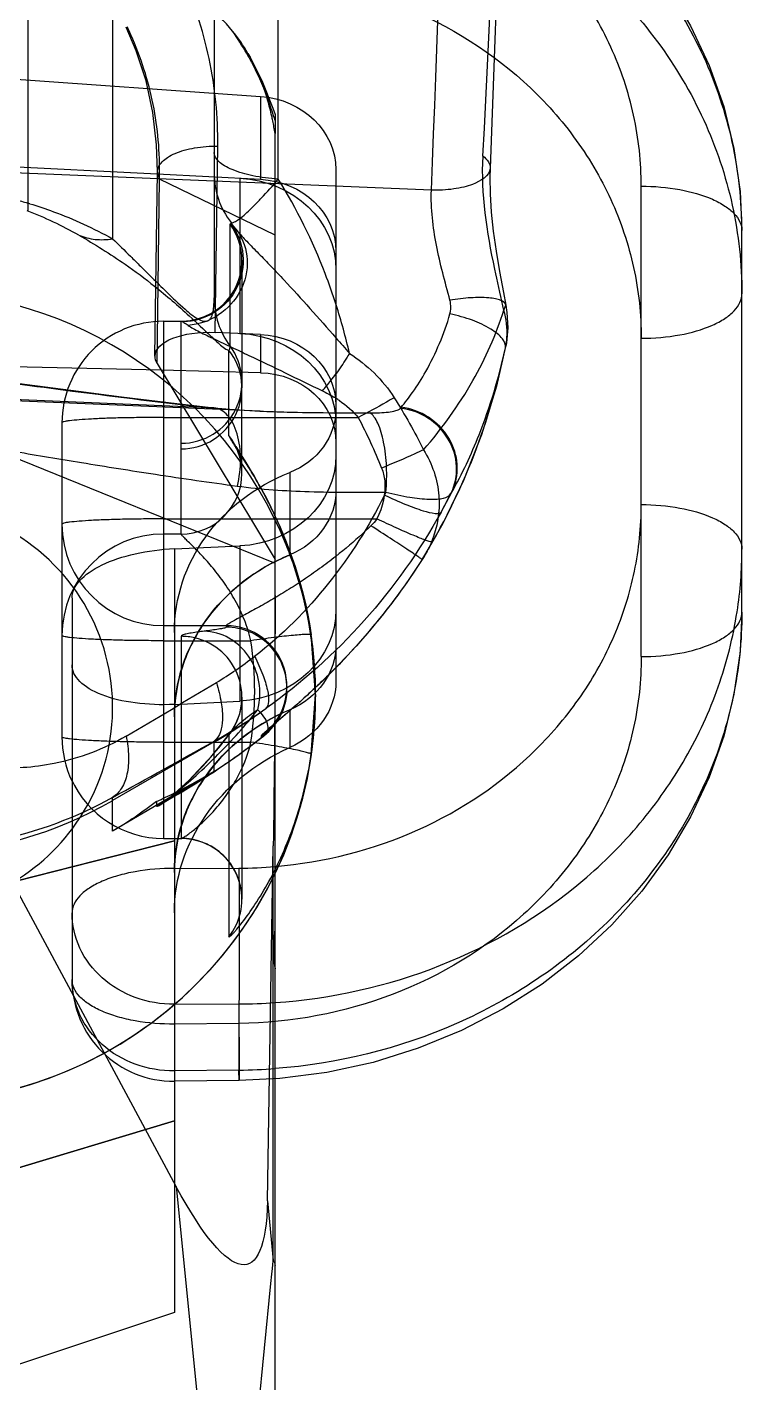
# Model space of a CAD drawing. Header units: millimetres. Extents: x 28656 to 29764, y -21384 to -20601.
# Drawn here: x 28902.19 to 28905.78, y -20907.38 to -20900.58 of the extents above; entities that cross this region are included whole.
import ezdxf

# ---------------------------------------------------------------- set-up
doc = ezdxf.new("R2010")
doc.units = ezdxf.units.MM
doc.header["$LTSCALE"] = 8
doc.layers.add('Cav-cor', color=30, linetype='Continuous')
doc.layers.add('dim', color=3, linetype='Continuous', lineweight=15)

# ---------------------------------------------------------------- blocks, each defined once
blk = doc.blocks.new('20160903.083130')
at = {"layer": 'Cav-cor', "color": 241}
for p, q in [((0.6381, 12.219), (0.6381, 8.9524)), ((0.7448, 10.151), (0.7448, 8.9166)), ((0.8723, 9.9171), (0.8723, 8.8424)), ((0.9529, 8.9914), (0.9529, 9.8835)), ((0.7745, 9.1526), (0.7619, 9.1822)), ((0.7655, 9.1777), (0.762, 9.1822)), ((0.3878, 9.1333), (0.9306, 9.0953)), ((0.9306, 9.0953), (0.9306, 8.9913)), ((0.9488, 9.0725), (0.9488, 9.0489)), ((0.9488, 8.0487), (0.9488, 9.0489)), ((0.8738, 8.7991), (0.8768, 9.0329)), ((1.1452, 8.9775), (0.3196, 9.0121)), ((0.5142, 9.0125), (0.8009, 8.9979)), ((1.0253, 9.0034), (1.0253, 8.3609)), ((0.798, 8.7693), (0.801, 9.0004)), ((0.8007, 8.7602), (0.8037, 8.9914)), ((0.8009, 8.9979), (0.9306, 8.9913)), ((0.8037, 8.9914), (0.801, 9.0004)), ((0.9488, 8.921), (0.8037, 8.9914)), ((0.9045, 8.9926), (0.9045, 8.7977)), ((1.4089, 8.3921), (1.4089, 8.9827)), ((0.8923, 8.7818), (0.8923, 8.9348)), ((0.8936, 8.9349), (0.8936, 8.9369)), ((1.5353, 8.448), (1.5353, 8.9268)), ((0.9073, 8.8897), (0.9073, 8.7363)), ((1.2363, 8.8271), (1.2351, 8.8324)), ((1.2363, 8.8271), (1.2387, 8.8334)), ((0.8086, 8.813), (0.8312, 8.8132)), ((0.8086, 8.8132), (0.8086, 8.1639)), ((0.8308, 8.813), (0.831, 8.8132)), ((0.8308, 8.66), (0.8308, 8.813)), ((0.831, 8.8132), (0.833, 8.8123)), ((0.9306, 8.7966), (0.8738, 8.7991)), ((0.9306, 8.7966), (0.9306, 8.7485)), ((1.2382, 8.7797), (1.2385, 8.7813)), ((1.2385, 8.7813), (1.2386, 8.7816)), ((0.8059, 8.7515), (-0.2563, 8.7771)), ((0.8909, 8.6696), (0.8909, 8.7766)), ((0.3229, 8.7631), (0.9488, 8.5096)), ((0.8007, 8.7602), (0.9488, 8.5142)), ((0.9306, 8.7485), (0.8059, 8.7515)), ((0.9073, 8.7363), (0.9073, 8.7295)), ((0.93, 8.7003), (0.3188, 8.7259)), ((0.8661, 8.7044), (0.3196, 8.7272)), ((0.9073, 8.6221), (0.9073, 8.7294)), ((0.8721, 8.7045), (0.8661, 8.7044)), ((0.8661, 8.7044), (0.9298, 8.7003)), ((0.8721, 8.7045), (0.892, 8.7026)), ((1.1063, 8.704), (1.1072, 8.7051)), ((0.6811, 8.6857), (0.6811, 8.2914)), ((0.8086, 8.6923), (1.0533, 8.6923)), ((0.8308, 8.653), (0.8308, 8.66)), ((0.8308, 8.5461), (0.8308, 8.653)), ((0.9002, 8.6545), (0.9028, 8.6504)), ((0.9674, 8.6231), (0.9674, 8.5198)), ((1.0881, 8.5985), (1.0863, 8.5949)), ((0.8086, 8.565), (1.0769, 8.565)), ((0.8086, 8.5461), (0.8308, 8.5461)), ((0.8224, 8.5276), (0.9045, 8.5312)), ((0.8224, 8.5276), (0.8224, 7.5688)), ((0.9045, 8.5312), (0.9045, 8.3363)), ((1.1361, 8.518), (1.1335, 8.5139)), ((1.1335, 8.5139), (1.1336, 8.5139)), ((1.1361, 8.5179), (1.1336, 8.5139)), ((1.1362, 8.5181), (1.1361, 8.518)), ((0.6938, 8.4657), (0.6938, 7.9867)), ((0.8086, 8.431), (0.8873, 8.431)), ((0.8873, 8.431), (0.8873, 8.4291)), ((0.8086, 8.4121), (0.9186, 8.4121)), ((0.8308, 8.4175), (0.8308, 8.1641)), ((0.9998, 8.3444), (0.9943, 8.4193)), ((0.8247, 7.7269), (0.468, 8.389)), ((0.9073, 8.3412), (0.9073, 8.0877)), ((0.9635, 8.3462), (0.9638, 8.3527)), ((0.9638, 8.3546), (0.9638, 8.3527)), ((0.9943, 8.2695), (0.9998, 8.3444)), ((0.9998, 8.3444), (0.9998, 8.3417)), ((0.8224, 8.3321), (0.9045, 8.3363)), ((0.9648, 8.3219), (0.9497, 8.3089)), ((0.9674, 8.3254), (0.9674, 8.278)), ((0.8921, 8.2957), (0.8909, 8.294)), ((0.8909, 8.294), (0.8909, 8.0405)), ((0.9314, 8.2903), (0.9344, 8.2923)), ((0.9314, 8.2922), (0.9314, 8.2903)), ((0.8723, 8.285), (0.7448, 8.2115)), ((0.8086, 8.2847), (0.9186, 8.2847)), ((0.8723, 8.248), (0.8723, 8.286)), ((0.8723, 8.248), (0.7448, 8.1729)), ((0.8182, 8.2162), (0.8223, 8.2197)), ((0.8321, 8.2222), (0.825, 8.2181)), ((0.7448, 8.1729), (0.7448, 8.2153)), ((0.8, 8.2104), (0.8, 8.2046)), ((0.825, 8.2181), (0.8094, 8.2091)), ((0.8153, 8.2135), (0.8182, 8.2162)), ((0.8224, 8.1611), (0.2398, 8.0126)), ((0.6938, 8.1283), (0.8224, 8.1611)), ((0.8086, 8.1639), (0.8317, 8.1639)), ((0.8308, 8.1641), (0.831, 8.1639)), ((0.9392, 7.7089), (0.9466, 8.1547)), ((0.9466, 7.6344), (0.9466, 8.1547)), ((0.2398, 8.0126), (0.6938, 8.1283)), ((0.8224, 8.1263), (0.9034, 8.1266)), ((0.9488, 8.0001), (0.9488, 8.0487)), ((0.9488, 6.8238), (0.9488, 8.0001)), ((0.8224, 7.9558), (0.9034, 7.9562)), ((0.9034, 7.9562), (0.9034, 7.8731)), ((0.9034, 7.9318), (0.8224, 7.9308)), ((0.9034, 7.8731), (0.8224, 7.8721)), ((0.9038, 7.8602), (0.9034, 7.8731)), ((0.9038, 7.8602), (0.8224, 7.8592)), ((0.2398, 7.6341), (0.8224, 7.8093)), ((0.8224, 7.8093), (0.3004, 7.6523)), ((0.8247, 7.7269), (0.8906, 7.0649)), ((0.9392, 7.7089), (0.9466, 7.6344)), ((0.9452, 7.6206), (0.9459, 7.6283)), ((0.9459, 7.6283), (0.9466, 7.6344)), ((0.8906, 7.0649), (0.9437, 7.6055)), ((0.8224, 7.5688), (0.2398, 7.3752))]:
    blk.add_line(p, q, dxfattribs=at)
for points in [[(1.2425, 9.7461), (1.232, 9.362), (1.219, 9.0052)], [(0.9038, 9.5146), (0.9548, 9.5121), (1.0139, 9.5045), (1.0721, 9.4918), (1.1287, 9.4742), (1.1832, 9.4518), (1.2353, 9.4249), (1.2844, 9.3936), (1.3301, 9.3582), (1.3719, 9.3192), (1.4095, 9.2768), (1.4426, 9.2315), (1.4709, 9.1838), (1.4943, 9.1339), (1.5125, 9.0824), (1.5254, 9.0297), (1.5331, 8.9761), (1.5353, 8.9268)], [(0.801, 9.0004), (0.8001, 9.0344), (0.7953, 9.0752), (0.7868, 9.1147), (0.7745, 9.1526)], [(0.9148, 9.1492), (0.9175, 9.1446), (0.9332, 9.1132), (0.9462, 9.0803), (0.9488, 9.0725)], [(1.219, 9.0052), (1.2187, 8.9939), (1.219, 8.9728), (1.2204, 8.9501), (1.223, 8.9261), (1.2265, 8.9011), (1.2309, 8.8754), (1.2357, 8.8492), (1.2387, 8.8334)], [(0.831, 8.8132), (0.8326, 8.8132), (0.8422, 8.814), (0.8514, 8.8159), (0.8601, 8.8189), (0.8681, 8.8227), (0.8754, 8.8274), (0.882, 8.8326), (0.8878, 8.8385), (0.8928, 8.8447), (0.8971, 8.8513), (0.9006, 8.8581), (0.9034, 8.8651), (0.9054, 8.8722), (0.9067, 8.8793), (0.9073, 8.8862), (0.9073, 8.8897)], [(1.2387, 8.8334), (1.2401, 8.8242), (1.2411, 8.805), (1.2394, 8.7861), (1.2386, 8.7817)], [(1.2385, 8.7813), (1.227, 8.7317), (1.2082, 8.6705), (1.1856, 8.613), (1.1596, 8.5593), (1.1362, 8.5181)], [(0.3635, 8.7644), (0.3797, 8.7635), (0.3981, 8.7622), (0.4188, 8.7603), (0.4421, 8.758), (0.4684, 8.755), (0.4979, 8.7515), (0.5308, 8.7474), (0.7021, 8.7252)], [(0.7021, 8.7252), (0.7561, 8.7183), (0.8151, 8.7112), (0.8721, 8.7045)], [(0.8988, 8.6568), (0.8988, 8.6569), (0.8989, 8.6567), (0.8994, 8.6559), (0.9002, 8.6545)], [(0.9073, 8.6221), (0.9072, 8.625), (0.9067, 8.6316), (0.9057, 8.6379), (0.9042, 8.6436), (0.9026, 8.6484), (0.9011, 8.6521), (0.8999, 8.6547), (0.8991, 8.6562), (0.8988, 8.6568)], [(0.9028, 8.6504), (0.9064, 8.6449), (0.9108, 8.6378)], [(0.9108, 8.6378), (0.9133, 8.6338), (0.9161, 8.6294), (0.919, 8.6246), (0.922, 8.6194), (0.9252, 8.6139), (0.9286, 8.6079), (0.9322, 8.6015), (0.9359, 8.5947), (0.9396, 8.5875), (0.9434, 8.5799), (0.9473, 8.5719), (0.9512, 8.5636), (0.9551, 8.5548), (0.959, 8.5456), (0.9629, 8.5361), (0.9667, 8.5261), (0.9704, 8.5158), (0.974, 8.5051), (0.9775, 8.494), (0.9808, 8.4825), (0.984, 8.4707), (0.9869, 8.4586), (0.9896, 8.4462), (0.992, 8.4334), (0.9943, 8.4193)], [(1.1336, 8.5139), (1.1287, 8.5064), (1.1232, 8.4982), (1.1177, 8.4901), (1.1122, 8.4821), (1.1066, 8.4743), (1.101, 8.4667), (1.0954, 8.4593), (1.0897, 8.452), (1.0841, 8.4448), (1.0785, 8.4378), (1.0729, 8.431), (1.0673, 8.4244), (1.0617, 8.4179), (1.0562, 8.4116), (1.0507, 8.4054), (1.0452, 8.3994), (1.0398, 8.3936), (1.0345, 8.3879), (1.0292, 8.3824), (1.0239, 8.377), (1.0188, 8.3718), (1.0137, 8.3668), (1.0087, 8.3619), (1.0037, 8.3572), (0.9989, 8.3526), (0.9942, 8.3482), (0.9896, 8.3439), (0.9851, 8.3398), (0.9807, 8.3359), (0.9765, 8.3321), (0.9724, 8.3285), (0.9648, 8.3219)], [(1.5353, 8.448), (1.5331, 8.3986), (1.5254, 8.345), (1.5125, 8.2923), (1.4943, 8.2408), (1.4709, 8.191), (1.4426, 8.1432), (1.4095, 8.0979), (1.3719, 8.0556), (1.3301, 8.0165), (1.2844, 7.9812), (1.2353, 7.9499), (1.1832, 7.9229), (1.1287, 7.9005), (1.0721, 7.8829), (1.0139, 7.8703), (0.9548, 7.8626), (0.9038, 7.8602)], [(0.8921, 8.2957), (0.8941, 8.2984), (0.9001, 8.3089), (0.9044, 8.3204), (0.9068, 8.3327), (0.9073, 8.3412)], [(0.9635, 8.3462), (0.9619, 8.336), (0.9585, 8.3247), (0.9534, 8.3141), (0.9469, 8.3047), (0.9393, 8.2965), (0.9345, 8.2923)], [(0.9435, 8.3034), (0.944, 8.3039), (0.9453, 8.3052), (0.9473, 8.3075), (0.9498, 8.3108), (0.9527, 8.3152), (0.9555, 8.3202), (0.9581, 8.3259), (0.9604, 8.3321), (0.9621, 8.3388), (0.9633, 8.3459), (0.9638, 8.3533), (0.9638, 8.3545)], [(0.9497, 8.3089), (0.9476, 8.307), (0.9459, 8.3055), (0.9445, 8.3043), (0.9437, 8.3035), (0.9436, 8.3034)], [(0.8181, 8.2161), (0.8404, 8.2367), (0.8704, 8.2686), (0.8921, 8.2957)], [(0.9344, 8.2923), (0.9307, 8.2894), (0.9253, 8.2852), (0.9198, 8.281), (0.9144, 8.2769), (0.909, 8.2729), (0.9036, 8.269), (0.8982, 8.2652), (0.8929, 8.2614), (0.8876, 8.2577), (0.8824, 8.2542), (0.8773, 8.2507), (0.8722, 8.2473), (0.8672, 8.2441), (0.8624, 8.2409), (0.8576, 8.2379), (0.853, 8.235), (0.8485, 8.2322), (0.8441, 8.2295), (0.8399, 8.2269), (0.8321, 8.2222)], [(0.8068, 8.2075), (0.8062, 8.2071), (0.8062, 8.2072), (0.8069, 8.2076), (0.8083, 8.2085), (0.8104, 8.21), (0.813, 8.2119), (0.8161, 8.2144), (0.8182, 8.2161)], [(0.8094, 8.2091), (0.8079, 8.2082), (0.8068, 8.2075)], [(0.8464, 8.1623), (0.8348, 8.1638), (0.831, 8.1639)], [(0.9073, 8.0877), (0.9071, 8.0931), (0.906, 8.1014), (0.9039, 8.1099), (0.9008, 8.1184), (0.8964, 8.1268), (0.8909, 8.1348), (0.8842, 8.1422), (0.8764, 8.1489), (0.8674, 8.1547), (0.8573, 8.1592), (0.8464, 8.1623)]]:
    blk.add_lwpolyline(points, dxfattribs=at)
for centre, radius, start, end in [((-31.3855, 10.7), 32.6388, 357.05027, 359.01915), ((-40.8385, 10.6871), 42.0185, 357.66815, 359.2151), ((0.521, 9.0642), 0.2695, 24.9113, 26.064), ((0.603, 8.9731), 0.3566, 29.5462, 34.9107), ((0.527, 8.9377), 0.4407, 16.8204, 20.0079), ((0.6069, 8.9949), 0.3462, 11.6271, 12.6127), ((0.5859, 8.9907), 0.3676, 9.1044, 11.6106), ((0.3728, 9.0027), 0.431, 358.4981, 359.7097), ((0.9741, 8.9991), 0.1018, 180.0046, 217.7094), ((0.479, 8.5278), 0.4523, 60.4044, 69.504), ((0.4802, 8.4331), 0.5513, 73.0838, 73.3598), ((0.8307, 8.8893), 0.0766, 0.2846, 36.471), ((0.4805, 8.6219), 0.5194, 35.8816, 37.3244), ((0.8309, 8.8894), 0.0765, 269.9664, 359.9515), ((0.3238, 8.6091), 0.7369, 17.7388, 20.9847), ((0.49, 8.341), 0.51, 22.0439, 90.0195), ((0.9741, 8.8424), 0.1018, 180.0027, 216.5351), ((0.2924, 8.5992), 0.7698, 13.028, 17.7242), ((0.8085, 8.6856), 0.1274, 89.958, 179.958), ((0.8309, 8.7364), 0.0765, 269.9664, 36.4724), ((5.6449, 12.8214), 6.1298, 221.09528, 221.3365), ((0.8308, 8.7294), 0.0765, 269.9675, 38.1315), ((0.7142, 8.9749), 0.3855, 322.1846, 323.8351), ((0.722, 8.9687), 0.3756, 319.6747, 322.2087), ((0.9442, 8.5881), 0.1517, 57.9975, 58.8142), ((0.9457, 8.5905), 0.1489, 57.624, 57.9961), ((0.9484, 8.5947), 0.1439, 55.6392, 57.633), ((0.8307, 8.6224), 0.0765, 0.0608, 38.1318), ((0.8308, 8.6225), 0.0765, 269.968, 359.7078), ((0.4912, 8.9469), 0.7637, 330.7266, 332.8582), ((0.4888, 8.9448), 0.7648, 330.9515, 332.9324), ((0.8312, 8.7951), 0.3924, 329.6431, 329.9311), ((0.4902, 8.3284), 0.2546, 323.4714, 90.0767), ((0.8085, 8.5584), 0.1274, 180.0452, 270.0387), ((0.8085, 8.4186), 0.1274, 89.9613, 179.9548), ((0.4926, 8.3423), 0.5071, 20.5104, 22.0144), ((1.0186, 8.5273), 0.5168, 351.2251, 359.9874), ((0.4912, 8.3418), 0.5086, 0, 20.5173), ((0.4707, 8.3409), 0.5294, 8.5134, 19.8586), ((0.9117, 7.9863), 0.4408, 96.7678, 97.7369), ((0.8873, 8.3527), 0.0764, 0.0363, 90.0443), ((0.8875, 8.3546), 0.0763, 305.1962, 90.0438), ((0.8307, 8.3408), 0.0768, 76.8834, 89.9233), ((0.8309, 8.3411), 0.0764, 321.8691, 76.9839), ((0.4886, 8.3484), 0.4347, 351.578, 8.422), ((0.4903, 8.3444), 0.5095, 0.0058, 8.4622), ((0.6137, 8.7944), 0.5073, 301.0173, 307.5845), ((-6.2945, 20.3202), 13.9448, 300.39891, 300.9403), ((0.49, 8.3419), 0.5098, 269.9783, 359.9783), ((0.4902, 8.3421), 0.5096, 269.9562, 359.9564), ((0.8874, 8.3527), 0.0764, 305.2052, 355.106), ((0.5173, 8.9203), 0.7269, 299.2371, 305.2809), ((0.4899, 8.9483), 0.7656, 299.9676, 305.7442), ((-23.5824, 52.2661), 50.3218, 298.90985, 299.07581), ((0.8086, 8.2914), 0.1275, 204.4806, 270), ((0.4903, 8.8957), 0.752, 296.2182, 300.5281), ((0.4876, 8.9005), 0.7575, 294.3526, 296.2439), ((0.4899, 8.6538), 0.5105, 245.032, 299.9638), ((0.4898, 8.3288), 0.2551, 213.4899, 323.4239), ((0.8307, 8.0878), 0.0763, 79.9312, 89.9511), ((0.8305, 8.0865), 0.0776, 65.5624, 79.9667), ((0.8314, 8.0887), 0.0752, 63.5964, 65.4997), ((0.8317, 8.0884), 0.0753, 38.4753, 39.1908), ((0.9011, 8.6932), 0.5666, 270.2307, 274.8487), ((0.8308, 8.0877), 0.0764, 321.8682, 12.3246), ((0.832, 8.0879), 0.0752, 12.3598, 13.6275), ((-0.463, 8.1513), 1.4155, 355.1462, 355.8466), ((0.9231, 8.0621), 0.0391, 308.5106, 311.1037), ((1.0705, 8.0211), 0.1235, 175.1532, 189.7963), ((0.8213, 7.9867), 0.1275, 180, 270.5001), ((0.9, 8.6645), 0.7083, 270.2749, 273.9673), ((0.8957, 8.5819), 0.7088, 270.626, 274.3166), ((-1.5277, 7.8496), 2.4834, 354.3599, 354.7098)]:
    blk.add_arc(centre, radius, start, end, dxfattribs=at)
at = {"layer": 'Cav-cor', "color": 241, "extrusion": (0, 0, -1)}
for centre, major_axis, ratio, start_param, end_param in [((0.9253, 9.0057), (-0.0994, 0.0118), 0.89636, 1.517595, 3.036032), ((0.8978, 8.8782), (-0.1275, 0.0025), 0.898726, 1.605272, 3.123709), ((0.9253, 8.9015), (-0.1, 0.002), 0.898726, 1.605272, 3.123709), ((0.8745, 8.7655), (-0.0764, 0.0045), 0.437406, 6.263377, 7.819765), ((0.8978, 8.6833), (-0.1275, -0.0025), 0.898726, 1.64104, 3.159476), ((0.9253, 8.7068), (-0.1, -0.002), 0.898726, 1.64104, 3.159476), ((0.8745, 8.7655), (-0.0764, 0.0045), 0.437406, 5.992303, 6.263377), ((0.9253, 8.6586), (-0.0994, -0.0118), 0.89636, 1.728717, 3.247153), ((0.9253, 8.7057), (-0.0994, 0.0118), 0.89636, 3.036032, 4.173028), ((0.8978, 8.6456), (-0.1275, 0.0025), 0.898726, 3.123709, 4.642145), ((1.0724, 8.4168), (-0.2486, 0.0294), 0.89636, 6.177625, 7.314621), ((0.9253, 8.6015), (-0.1, 0.002), 0.898726, 3.123709, 4.260705), ((0.8213, 8.4717), (-0.1275, -0.0074), 0.437171, 0.025469, 1.604992), ((1.0724, 8.3155), (-0.25, 0.005), 0.898726, 6.265548, 7.402298), ((0.8851, 9.5897), (-0.0408, 1.7516), 0.02795, 2.265944, 2.497903), ((0.8978, 8.4507), (-0.1275, -0.0025), 0.898726, 3.159476, 4.677913), ((0.9253, 8.4068), (-0.1, -0.002), 0.898726, 3.159476, 4.296473), ((0.8213, 8.388), (-0.1275, -0.0074), 0.437171, 4.729131, 6.308654), ((0.9253, 8.3586), (-0.0994, -0.0118), 0.89636, 3.247153, 4.38415), ((1.0724, 8.122), (-0.25, -0.005), 0.898726, 0.01813, 1.15488), ((1.0724, 8.0765), (-0.2486, -0.0294), 0.89636, 0.105561, 1.242557), ((0.4898, 8.6236), (0, 0.5204), 0.979921, 2.487921, 2.617994), ((0.8851, 9.5897), (-0.0408, 1.7516), 0.02795, 2.497903, 2.531583), ((0.775, 8.1088), (-0.1392, 0.4793), 0.182051, 2.608488, 3.844759)]:
    blk.add_ellipse(centre, major_axis=major_axis, ratio=ratio, start_param=start_param, end_param=end_param, dxfattribs=at)
at = {"layer": 'Cav-cor', "color": 241}
for points, knots in [([(1.5353, 8.9268), (1.5353, 8.964), (1.5271, 9.0392), (1.4907, 9.1472), (1.4318, 9.2468), (1.3254, 9.3641), (1.1489, 9.4706), (0.9855, 9.5008), (0.9034, 9.5017)], [0, 0, 0, 0, 0.118537, 0.238225, 0.359896, 0.484041, 0.738698, 1, 1, 1, 1]), ([(1.4089, 8.9827), (1.4089, 9.0125), (1.4024, 9.0726), (1.3733, 9.159), (1.3261, 9.2388), (1.241, 9.3326), (1.0998, 9.4179), (0.9691, 9.4422), (0.9034, 9.443)], [0, 0, 0, 0, 0.118518, 0.238205, 0.359887, 0.484048, 0.738728, 1, 1, 1, 1]), ([(0.9034, 9.4186), (0.9855, 9.4182), (1.1487, 9.3891), (1.3254, 9.2836), (1.4318, 9.1669), (1.4908, 9.0677), (1.5271, 8.9599), (1.5353, 8.8848), (1.5353, 8.8476)], [0, 0, 0, 0, 0.261533, 0.516003, 0.640015, 0.761601, 0.881306, 1, 1, 1, 1]), ([(0.8955, 9.1772), (0.8753, 9.2017), (0.8287, 9.2467), (0.7735, 9.2807), (0.7442, 9.2949)], [0, 0, 0, 0, 0.493148, 1, 1, 1, 1]), ([(0.8768, 9.0329), (0.8773, 9.0698), (0.8701, 9.144), (0.8463, 9.2148), (0.8305, 9.2484)], [0, 0, 0, 0, 0.497999, 1, 1, 1, 1]), ([(0.9034, 9.2481), (0.969, 9.2478), (1.0996, 9.2246), (1.241, 9.1404), (1.3261, 9.0471), (1.3733, 8.9677), (1.4024, 8.8815), (1.4089, 8.8215), (1.4089, 8.7917)], [0, 0, 0, 0, 0.26156, 0.516006, 0.640003, 0.761578, 0.881286, 1, 1, 1, 1]), ([(0.8038, 9.0005), (0.804, 9.0307), (0.7978, 9.0917), (0.7783, 9.15), (0.7655, 9.1777)], [0, 0, 0, 0, 0.496883, 1, 1, 1, 1]), ([(0.9133, 9.149), (0.9159, 9.1443), (0.9265, 9.1248), (0.9353, 9.1043), (0.9411, 9.0885)], [0, 0, 0, 0, 0.242441, 1, 1, 1, 1]), ([(0.9447, 9.0705), (0.9432, 9.0773), (0.9362, 9.1046), (0.9254, 9.1309), (0.9148, 9.1492)], [0, 0, 0, 0, 0.248398, 1, 1, 1, 1]), ([(0.801, 9.0004), (0.801, 9.0026), (0.8022, 9.0074), (0.807, 9.0137), (0.8142, 9.0193), (0.8237, 9.0241), (0.8351, 9.028), (0.8529, 9.0319), (0.8671, 9.033), (0.8768, 9.0329)], [0, 0, 0, 0, 0.075192, 0.160749, 0.262668, 0.38278, 0.520039, 0.671767, 1, 1, 1, 1]), ([(0.9529, 8.9914), (0.9421, 8.9921), (0.9225, 8.9947), (0.8998, 9.0008), (0.8857, 9.0076), (0.8769, 9.0138), (0.8723, 9.0206), (0.8723, 9.0249)], [0, 0, 0, 0, 0.351245, 0.645658, 0.763498, 0.860247, 1, 1, 1, 1]), ([(1.2351, 8.8324), (1.2316, 8.8478), (1.2176, 8.9094), (1.2076, 8.9729), (1.2101, 9.0204)], [0, 0, 0, 0, 0.248267, 1, 1, 1, 1]), ([(1.2101, 9.0204), (1.2127, 9.0184), (1.2171, 9.014), (1.2191, 9.0079), (1.219, 9.0052)], [0, 0, 0, 0, 0.555616, 1, 1, 1, 1]), ([(1.219, 9.0052), (1.2186, 8.9953), (1.2024, 8.9861), (1.1857, 8.9812), (1.1683, 8.9779), (1.1546, 8.9773), (1.1452, 8.9775)], [0, 0, 0, 0, 0.361872, 0.502313, 0.658533, 1, 1, 1, 1]), ([(0.8936, 8.9368), (0.8942, 8.9363), (0.8961, 8.9367), (0.8981, 8.9378), (0.9016, 8.9398), (0.9069, 8.9436), (0.9141, 8.9498), (0.9224, 8.9581), (0.9358, 8.9718), (0.946, 8.9832), (0.9529, 8.9914)], [0, 0, 0, 0, 0.03045, 0.055582, 0.088488, 0.177104, 0.294661, 0.439139, 0.60725, 1, 1, 1, 1]), ([(1.1686, 8.8395), (1.1624, 8.8624), (1.1499, 8.9075), (1.1445, 8.9544), (1.1452, 8.9775)], [0, 0, 0, 0, 0.507049, 1, 1, 1, 1]), ([(1.4089, 8.9827), (1.4252, 8.9826), (1.4557, 8.98), (1.4911, 8.9703), (1.5136, 8.9586), (1.5256, 8.9491), (1.5334, 8.9384), (1.5353, 8.9305), (1.5353, 8.9268)], [0, 0, 0, 0, 0.328468, 0.617106, 0.737385, 0.83952, 0.92511, 1, 1, 1, 1]), ([(0.6173, 8.9671), (0.6191, 8.9667), (0.6261, 8.9649), (0.633, 8.9629), (0.6381, 8.9614)], [0, 0, 0, 0, 0.255637, 1, 1, 1, 1]), ([(0.6406, 8.9606), (0.6507, 8.9576), (0.6865, 8.9455), (0.721, 8.9297), (0.7448, 8.9166)], [0, 0, 0, 0, 0.279167, 1, 1, 1, 1]), ([(0.8936, 8.9349), (0.9019, 8.924), (0.9126, 8.8966), (0.9044, 8.8536), (0.8752, 8.821), (0.8469, 8.8125), (0.833, 8.8123)], [0, 0, 0, 0, 0.24832, 0.498499, 0.749712, 1, 1, 1, 1]), ([(0.8923, 8.9348), (0.8923, 8.935), (0.8927, 8.9356), (0.8933, 8.9351), (0.8936, 8.9349)], [0, 0, 0, 0, 0.363531, 1, 1, 1, 1]), ([(0.8936, 8.9349), (0.8941, 8.9345), (0.8968, 8.9317), (0.8994, 8.9288), (0.9014, 8.9264)], [0, 0, 0, 0, 0.18582, 1, 1, 1, 1]), ([(0.7023, 8.9211), (0.7223, 8.9098), (0.7547, 8.8895), (0.8008, 8.8552), (0.8364, 8.8246), (0.8632, 8.799), (0.8783, 8.7848), (0.8858, 8.7788), (0.8896, 8.7767), (0.8909, 8.7766)], [0, 0, 0, 0, 0.288071, 0.481706, 0.722575, 0.877738, 0.947955, 0.982986, 1, 1, 1, 1]), ([(0.7023, 8.9211), (0.7089, 8.9184), (0.723, 8.9148), (0.7376, 8.9154), (0.7448, 8.9166)], [0, 0, 0, 0, 0.491856, 1, 1, 1, 1]), ([(0.7448, 8.9166), (0.7523, 8.9093), (0.764, 8.8978), (0.7805, 8.8815), (0.7955, 8.8666), (0.814, 8.8484), (0.8325, 8.8306), (0.848, 8.8177), (0.8579, 8.8129), (0.8636, 8.8129), (0.867, 8.8152), (0.869, 8.8185), (0.871, 8.8239), (0.8721, 8.832), (0.8723, 8.8388), (0.8723, 8.8424)], [0, 0, 0, 0, 0.163693, 0.257887, 0.365028, 0.494613, 0.664581, 0.768729, 0.810788, 0.834416, 0.853223, 0.872597, 0.894049, 0.943406, 1, 1, 1, 1]), ([(0.9014, 8.9264), (0.9088, 8.916), (0.9177, 8.8897), (0.9081, 8.8493), (0.88, 8.8182), (0.8531, 8.8088), (0.8396, 8.8079)], [0, 0, 0, 0, 0.240927, 0.490418, 0.746323, 1, 1, 1, 1]), ([(0.9014, 8.9263), (0.9051, 8.9218), (0.9141, 8.9125), (0.9284, 8.8979), (0.9441, 8.8817), (0.9658, 8.8588), (0.9931, 8.829), (1.0145, 8.8045), (1.0253, 8.7921)], [0, 0, 0, 0, 0.095357, 0.212143, 0.336808, 0.46566, 0.730142, 1, 1, 1, 1]), ([(1.2387, 8.8334), (1.2382, 8.8362), (1.2329, 8.8395), (1.2254, 8.8414), (1.2127, 8.8431), (1.1935, 8.8428), (1.1773, 8.8409), (1.1686, 8.8395)], [0, 0, 0, 0, 0.11635, 0.210488, 0.33021, 0.63598, 1, 1, 1, 1]), ([(1.1686, 8.8223), (1.1698, 8.8265), (1.1701, 8.8325), (1.1689, 8.8381), (1.1686, 8.8395)], [0, 0, 0, 0, 0.74533, 1, 1, 1, 1]), ([(1.4089, 8.7917), (1.4252, 8.7917), (1.4557, 8.7943), (1.4911, 8.804), (1.5136, 8.8157), (1.5256, 8.8252), (1.5334, 8.8359), (1.5353, 8.8439), (1.5353, 8.8476)], [0, 0, 0, 0, 0.32847, 0.617108, 0.737387, 0.839521, 0.925111, 1, 1, 1, 1]), ([(1.1072, 8.7051), (1.1123, 8.711), (1.1234, 8.7256), (1.147, 8.7632), (1.1613, 8.7972), (1.1686, 8.8223)], [0, 0, 0, 0, 0.177823, 0.410796, 1, 1, 1, 1]), ([(1.1353, 8.6515), (1.1586, 8.6785), (1.1987, 8.7338), (1.2266, 8.7963), (1.2363, 8.8271)], [0, 0, 0, 0, 0.525158, 1, 1, 1, 1]), ([(1.2382, 8.7797), (1.2389, 8.7837), (1.2355, 8.7908), (1.2281, 8.7978), (1.2157, 8.8063), (1.1958, 8.8153), (1.1781, 8.8203), (1.1686, 8.8223)], [0, 0, 0, 0, 0.140389, 0.240225, 0.361562, 0.659042, 1, 1, 1, 1]), ([(1.2386, 8.7816), (1.2393, 8.7853), (1.2413, 8.8004), (1.2395, 8.816), (1.2363, 8.8271)], [0, 0, 0, 0, 0.245299, 1, 1, 1, 1]), ([(0.833, 8.8123), (0.8335, 8.812), (0.8357, 8.8107), (0.8379, 8.8092), (0.8396, 8.8079)], [0, 0, 0, 0, 0.189671, 1, 1, 1, 1]), ([(0.8396, 8.8079), (0.8416, 8.8065), (0.8463, 8.8037), (0.8575, 8.7979), (0.8736, 8.7902), (0.8944, 8.7804), (0.924, 8.7665), (0.9621, 8.7482), (0.9927, 8.7331), (1.0083, 8.7257)], [0, 0, 0, 0, 0.038677, 0.087508, 0.200714, 0.324724, 0.454417, 0.723475, 1, 1, 1, 1]), ([(0.8909, 8.7766), (0.8912, 8.7768), (0.8922, 8.7784), (0.8923, 8.7803), (0.8923, 8.7818)], [0, 0, 0, 0, 0.205237, 1, 1, 1, 1]), ([(0.3612, 8.7644), (0.3727, 8.764), (0.3987, 8.7622), (0.4621, 8.7558), (0.5616, 8.743), (0.7038, 8.724), (0.8089, 8.711), (0.8661, 8.7044)], [0, 0, 0, 0, 0.067996, 0.153694, 0.375608, 0.659975, 1, 1, 1, 1]), ([(1.0423, 8.7727), (1.0411, 8.7707), (1.0358, 8.7621), (1.03, 8.7537), (1.0255, 8.7474)], [0, 0, 0, 0, 0.235735, 1, 1, 1, 1]), ([(1.0423, 8.7727), (1.0534, 8.7656), (1.0744, 8.7491), (1.0914, 8.7283), (1.0986, 8.7171)], [0, 0, 0, 0, 0.497023, 1, 1, 1, 1]), ([(1.1335, 8.5139), (1.1592, 8.5555), (1.202, 8.6417), (1.2289, 8.7339), (1.2382, 8.7797)], [0, 0, 0, 0, 0.511471, 1, 1, 1, 1]), ([(1.1708, 8.5985), (1.1841, 8.6215), (1.2114, 8.6803), (1.2302, 8.7425), (1.2382, 8.7797)], [0, 0, 0, 0, 0.411325, 1, 1, 1, 1]), ([(1.0986, 8.7171), (1.0953, 8.7152), (1.0803, 8.7067), (1.0652, 8.6986), (1.0533, 8.6923)], [0, 0, 0, 0, 0.221204, 1, 1, 1, 1]), ([(0.9015, 8.6062), (0.9042, 8.6173), (0.9068, 8.6394), (0.9036, 8.6663), (0.8967, 8.6845), (0.89, 8.6948), (0.8817, 8.7019), (0.8752, 8.7042), (0.8721, 8.7045)], [0, 0, 0, 0, 0.305189, 0.589935, 0.713803, 0.821881, 0.915488, 1, 1, 1, 1]), ([(0.93, 8.7003), (0.9413, 8.6998), (0.9873, 8.6983), (1.0333, 8.6981), (1.068, 8.698)], [0, 0, 0, 0, 0.246177, 1, 1, 1, 1]), ([(1.068, 8.698), (1.0721, 8.698), (1.0799, 8.6981), (1.0908, 8.6988), (1.0996, 8.7003), (1.1048, 8.7023), (1.1063, 8.704)], [0, 0, 0, 0, 0.310305, 0.594464, 0.832966, 1, 1, 1, 1]), ([(1.0881, 8.5985), (1.0891, 8.6091), (1.0896, 8.6303), (1.0864, 8.6595), (1.0806, 8.6807), (1.0739, 8.6928), (1.07, 8.6968), (1.068, 8.698)], [0, 0, 0, 0, 0.307862, 0.604489, 0.844031, 0.932823, 1, 1, 1, 1]), ([(1.1698, 8.5968), (1.175, 8.6071), (1.18, 8.6314), (1.1687, 8.6668), (1.1425, 8.6938), (1.1185, 8.7026), (1.1063, 8.704)], [0, 0, 0, 0, 0.240919, 0.489082, 0.744172, 1, 1, 1, 1]), ([(1.1708, 8.5985), (1.1759, 8.6087), (1.1795, 8.6268), (1.1752, 8.65), (1.1652, 8.6722), (1.1433, 8.6949), (1.1194, 8.7036), (1.1072, 8.7051)], [0, 0, 0, 0, 0.239607, 0.363121, 0.48893, 0.744008, 1, 1, 1, 1]), ([(0.3931, 8.6827), (0.3957, 8.6831), (0.4023, 8.6832), (0.42, 8.6821), (0.4505, 8.6782), (0.4969, 8.671), (0.5559, 8.661), (0.6269, 8.6488), (0.7091, 8.635), (0.8018, 8.6203), (0.8671, 8.6108), (0.9014, 8.6062)], [0, 0, 0, 0, 0.01554, 0.03801, 0.103423, 0.195191, 0.311986, 0.45237, 0.614883, 0.798093, 1, 1, 1, 1]), ([(0.8086, 8.6923), (0.8003, 8.6923), (0.784, 8.6922), (0.7604, 8.6919), (0.7386, 8.6913), (0.7196, 8.6905), (0.7039, 8.6895), (0.6933, 8.6886), (0.687, 8.6877), (0.6839, 8.6871), (0.6821, 8.6866), (0.6811, 8.686), (0.6811, 8.6857)], [0, 0, 0, 0, 0.193985, 0.380907, 0.552995, 0.703891, 0.827931, 0.920321, 0.953579, 0.977799, 0.992995, 1, 1, 1, 1]), ([(0.9686, 8.5208), (0.9652, 8.5303), (0.958, 8.5488), (0.946, 8.5751), (0.9337, 8.5991), (0.9215, 8.6205), (0.9116, 8.6364), (0.9045, 8.6475), (0.9, 8.6544), (0.8964, 8.66), (0.8935, 8.6645), (0.8919, 8.6675), (0.8909, 8.6691), (0.8909, 8.6696)], [0, 0, 0, 0, 0.180587, 0.352925, 0.514564, 0.662304, 0.791818, 0.847803, 0.896704, 0.93742, 0.968779, 0.989806, 1, 1, 1, 1]), ([(1.1353, 8.6515), (1.1317, 8.6498), (1.1143, 8.6419), (1.0967, 8.6345), (1.0827, 8.6288)], [0, 0, 0, 0, 0.21114, 1, 1, 1, 1]), ([(1.1353, 8.6515), (1.1463, 8.6345), (1.1597, 8.5949), (1.1528, 8.5541), (1.1453, 8.536)], [0, 0, 0, 0, 0.509258, 1, 1, 1, 1]), ([(1.0827, 8.6288), (1.0848, 8.6237), (1.0896, 8.6022), (1.0839, 8.5797), (1.0769, 8.565)], [0, 0, 0, 0, 0.251674, 1, 1, 1, 1]), ([(0.9014, 8.6062), (0.9314, 8.6021), (0.9937, 8.5983), (1.056, 8.5983), (1.0881, 8.5985)], [0, 0, 0, 0, 0.485199, 1, 1, 1, 1]), ([(1.0863, 8.5949), (1.0669, 8.5558), (1.0201, 8.4813), (0.9577, 8.419), (0.9232, 8.3924)], [0, 0, 0, 0, 0.500847, 1, 1, 1, 1]), ([(1.0863, 8.5949), (1.0951, 8.5908), (1.1111, 8.5836), (1.1323, 8.5757), (1.1465, 8.572), (1.1541, 8.5717), (1.1567, 8.5727), (1.1574, 8.5734)], [0, 0, 0, 0, 0.387425, 0.69422, 0.898951, 0.960956, 1, 1, 1, 1]), ([(1.0881, 8.5985), (1.098, 8.596), (1.1161, 8.5921), (1.1377, 8.5895), (1.1521, 8.5897), (1.1614, 8.5909), (1.1679, 8.5937), (1.1698, 8.5968)], [0, 0, 0, 0, 0.363771, 0.659348, 0.776106, 0.870793, 1, 1, 1, 1]), ([(0.949, 8.1287), (1.0105, 8.1339), (1.1309, 8.1642), (1.2589, 8.2503), (1.3352, 8.3409), (1.3773, 8.4168), (1.4031, 8.4984), (1.4089, 8.555), (1.4089, 8.5831)], [0, 0, 0, 0, 0.261553, 0.515503, 0.63936, 0.760993, 0.88094, 1, 1, 1, 1]), ([(1.4089, 8.5831), (1.4252, 8.583), (1.4557, 8.5804), (1.4911, 8.5707), (1.5136, 8.559), (1.5256, 8.5495), (1.5334, 8.5389), (1.5353, 8.5309), (1.5353, 8.5272)], [0, 0, 0, 0, 0.32847, 0.617108, 0.737387, 0.839521, 0.925111, 1, 1, 1, 1]), ([(0.8086, 8.565), (0.8003, 8.565), (0.784, 8.5649), (0.7604, 8.5646), (0.7386, 8.564), (0.7196, 8.5632), (0.7039, 8.5622), (0.6933, 8.5612), (0.687, 8.5604), (0.6839, 8.5597), (0.6821, 8.5593), (0.6811, 8.5586), (0.6811, 8.5583)], [0, 0, 0, 0, 0.193747, 0.380858, 0.553044, 0.703917, 0.827849, 0.920332, 0.953554, 0.977772, 0.99299, 1, 1, 1, 1]), ([(1.1574, 8.5734), (1.1303, 8.5248), (1.0657, 8.4334), (0.9822, 8.3588), (0.9371, 8.3269)], [0, 0, 0, 0, 0.5018, 1, 1, 1, 1]), ([(1.1454, 8.536), (1.1444, 8.5361), (1.1418, 8.5369), (1.137, 8.5385), (1.1302, 8.5412), (1.118, 8.5462), (1.1, 8.5542), (1.0849, 8.5612), (1.0769, 8.565)], [0, 0, 0, 0, 0.03855, 0.10803, 0.20642, 0.330838, 0.641694, 1, 1, 1, 1]), ([(0.9186, 8.4121), (0.9165, 8.421), (0.9109, 8.4383), (0.8994, 8.4625), (0.8859, 8.484), (0.8716, 8.5028), (0.8594, 8.5165), (0.8502, 8.5261), (0.8441, 8.5322), (0.8389, 8.5373), (0.8348, 8.5413), (0.8322, 8.5439), (0.8311, 8.5453), (0.8308, 8.5459), (0.8308, 8.5461)], [0, 0, 0, 0, 0.169448, 0.334834, 0.492003, 0.638499, 0.770987, 0.830312, 0.883542, 0.929134, 0.96512, 0.989231, 0.996313, 1, 1, 1, 1]), ([(1.0692, 8.5564), (1.0657, 8.5529), (1.0516, 8.5396), (1.0368, 8.527), (1.0253, 8.518)], [0, 0, 0, 0, 0.251739, 1, 1, 1, 1]), ([(1.1336, 8.5139), (1.1335, 8.5141), (1.1329, 8.5145), (1.1319, 8.5152), (1.1303, 8.5164), (1.127, 8.5186), (1.1216, 8.5223), (1.1137, 8.5275), (1.1041, 8.5338), (1.0891, 8.5435), (1.0773, 8.5511), (1.0692, 8.5564)], [0, 0, 0, 0, 0.007495, 0.024123, 0.049775, 0.084309, 0.178605, 0.303193, 0.453613, 0.624355, 1, 1, 1, 1]), ([(0.9674, 8.5198), (0.9462, 8.5111), (0.9065, 8.4883), (0.8595, 8.4398), (0.8294, 8.3809), (0.8224, 8.3378), (0.8224, 8.3165)], [0, 0, 0, 0, 0.260133, 0.512736, 0.758393, 1, 1, 1, 1]), ([(1.0253, 8.518), (1.0186, 8.5127), (1.0051, 8.5026), (0.9846, 8.4883), (0.9641, 8.4751), (0.9472, 8.4649), (0.934, 8.4573), (0.9245, 8.452), (0.9155, 8.4471), (0.9071, 8.4426), (0.8997, 8.4386), (0.8943, 8.4356), (0.8908, 8.4336), (0.889, 8.4325), (0.8879, 8.4317), (0.8873, 8.4312), (0.8873, 8.431)], [0, 0, 0, 0, 0.156707, 0.310178, 0.459508, 0.603304, 0.672398, 0.739006, 0.802334, 0.861227, 0.913856, 0.957283, 0.974313, 0.987411, 0.996041, 1, 1, 1, 1]), ([(1.1335, 8.5139), (1.1249, 8.5004), (1.1069, 8.4741), (1.0781, 8.4368), (1.0483, 8.4022), (1.0228, 8.3757), (1.0026, 8.356), (0.988, 8.3425), (0.9742, 8.3301), (0.9613, 8.319), (0.9514, 8.3106), (0.9444, 8.3047), (0.9401, 8.3009), (0.9366, 8.2978), (0.9339, 8.2954), (0.9323, 8.2936), (0.9314, 8.2926), (0.9314, 8.2922)], [0, 0, 0, 0, 0.15973, 0.316782, 0.469061, 0.614369, 0.683509, 0.749589, 0.811796, 0.868924, 0.919194, 0.940988, 0.96002, 0.975852, 0.988022, 0.996113, 1, 1, 1, 1]), ([(0.949, 7.9579), (1.0199, 7.9628), (1.1593, 7.9938), (1.3122, 8.0839), (1.4091, 8.1807), (1.4668, 8.263), (1.5083, 8.3528), (1.5243, 8.4164), (1.5293, 8.4485)], [0, 0, 0, 0, 0.26053, 0.51467, 0.638902, 0.760957, 0.881139, 1, 1, 1, 1]), ([(1.5353, 8.448), (1.5353, 8.4124), (1.5279, 8.3408), (1.4947, 8.2374), (1.4409, 8.1413), (1.3434, 8.0266), (1.1803, 7.9183), (1.027, 7.8809), (0.949, 7.875)], [0, 0, 0, 0, 0.118794, 0.238648, 0.360338, 0.484352, 0.738616, 1, 1, 1, 1]), ([(1.4089, 8.3921), (1.4252, 8.3921), (1.4557, 8.3948), (1.4911, 8.4044), (1.5136, 8.4161), (1.5256, 8.4256), (1.5334, 8.4363), (1.5353, 8.4443), (1.5353, 8.448)], [0, 0, 0, 0, 0.328468, 0.617106, 0.737385, 0.83952, 0.92511, 1, 1, 1, 1]), ([(0.8873, 8.4291), (0.8873, 8.4287), (0.886, 8.4282), (0.8842, 8.4277), (0.8812, 8.4271), (0.8763, 8.4262), (0.8691, 8.4252), (0.863, 8.4244), (0.8598, 8.424)], [0, 0, 0, 0, 0.037481, 0.114831, 0.221307, 0.349445, 0.65267, 1, 1, 1, 1]), ([(0.9272, 8.3255), (0.9301, 8.3367), (0.931, 8.3607), (0.92, 8.3884), (0.9049, 8.4058), (0.8871, 8.419), (0.8706, 8.4238), (0.8598, 8.424)], [0, 0, 0, 0, 0.256892, 0.512681, 0.638408, 0.761769, 1, 1, 1, 1]), ([(0.8086, 8.4121), (0.8003, 8.4121), (0.784, 8.4122), (0.7604, 8.4125), (0.7386, 8.4131), (0.7196, 8.4139), (0.7039, 8.4149), (0.6933, 8.4158), (0.687, 8.4167), (0.6839, 8.4173), (0.6821, 8.4178), (0.6811, 8.4184), (0.6811, 8.4187)], [0, 0, 0, 0, 0.193747, 0.380858, 0.553044, 0.703917, 0.827849, 0.920332, 0.953554, 0.977772, 0.99299, 1, 1, 1, 1]), ([(0.8524, 8.4231), (0.8494, 8.4227), (0.8443, 8.4219), (0.8374, 8.4206), (0.8334, 8.4195), (0.8308, 8.4183), (0.8308, 8.4175)], [0, 0, 0, 0, 0.393679, 0.699762, 0.905254, 1, 1, 1, 1]), ([(0.9943, 8.4193), (0.9943, 8.4195), (0.9936, 8.4198), (0.9925, 8.4199), (0.9906, 8.42), (0.9869, 8.42), (0.9805, 8.4196), (0.9712, 8.4188), (0.9599, 8.4176), (0.9422, 8.4154), (0.9282, 8.4135), (0.9186, 8.4121)], [0, 0, 0, 0, 0.006984, 0.022169, 0.046338, 0.079503, 0.171841, 0.295618, 0.446387, 0.618576, 1, 1, 1, 1]), ([(1.4089, 8.3921), (1.4089, 8.3623), (1.4024, 8.3021), (1.3733, 8.2157), (1.3261, 8.136), (1.241, 8.0421), (1.0998, 7.9568), (0.9691, 7.9325), (0.9034, 7.9318)], [0, 0, 0, 0, 0.118518, 0.238205, 0.359887, 0.484048, 0.738728, 1, 1, 1, 1]), ([(0.9232, 8.3924), (0.9269, 8.3849), (0.9331, 8.3711), (0.9387, 8.3542), (0.9406, 8.3427), (0.9409, 8.3348), (0.9394, 8.3291), (0.9371, 8.3269)], [0, 0, 0, 0, 0.362317, 0.653895, 0.769299, 0.864139, 1, 1, 1, 1]), ([(0.8752, 8.3596), (0.8777, 8.3513), (0.8815, 8.3356), (0.8841, 8.311), (0.88, 8.2916), (0.8723, 8.286)], [0, 0, 0, 0, 0.341618, 0.625065, 1, 1, 1, 1]), ([(0.8223, 8.2197), (0.8315, 8.2274), (0.8504, 8.2432), (0.8865, 8.2775), (0.9116, 8.3058), (0.9272, 8.3255)], [0, 0, 0, 0, 0.241382, 0.494956, 1, 1, 1, 1]), ([(0.9674, 8.3254), (0.9462, 8.3165), (0.9065, 8.2934), (0.8595, 8.2446), (0.8294, 8.1856), (0.8224, 8.1423), (0.8224, 8.1211)], [0, 0, 0, 0, 0.260251, 0.513093, 0.7588, 1, 1, 1, 1]), ([(0.9272, 8.3255), (0.9202, 8.3206), (0.9103, 8.3133), (0.8988, 8.3032), (0.894, 8.2982), (0.8921, 8.2957)], [0, 0, 0, 0, 0.555641, 0.796805, 1, 1, 1, 1]), ([(0.9344, 8.2923), (0.9368, 8.2942), (0.9407, 8.2991), (0.9398, 8.3086), (0.9349, 8.3174), (0.93, 8.3227), (0.9272, 8.3255)], [0, 0, 0, 0, 0.232003, 0.44416, 0.696347, 1, 1, 1, 1]), ([(0.7618, 8.2924), (0.734, 8.2761), (0.6781, 8.2547), (0.5973, 8.2498), (0.532, 8.2603), (0.4942, 8.2728), (0.4774, 8.2794)], [0, 0, 0, 0, 0.329002, 0.595527, 0.816226, 1, 1, 1, 1]), ([(0.8086, 8.2847), (0.8003, 8.2847), (0.784, 8.2848), (0.7604, 8.2852), (0.7386, 8.2858), (0.7196, 8.2866), (0.7039, 8.2875), (0.6933, 8.2885), (0.687, 8.2894), (0.6839, 8.29), (0.6821, 8.2905), (0.6811, 8.2911), (0.6811, 8.2914)], [0, 0, 0, 0, 0.193747, 0.380858, 0.553044, 0.703917, 0.827849, 0.920332, 0.953554, 0.977772, 0.99299, 1, 1, 1, 1]), ([(0.7618, 8.2924), (0.7635, 8.284), (0.7655, 8.268), (0.7639, 8.2455), (0.7575, 8.2272), (0.7493, 8.2182), (0.7448, 8.2153)], [0, 0, 0, 0, 0.310794, 0.579623, 0.805374, 1, 1, 1, 1]), ([(0.8153, 8.2135), (0.8225, 8.2197), (0.8499, 8.2444), (0.8744, 8.2721), (0.8909, 8.294)], [0, 0, 0, 0, 0.257858, 1, 1, 1, 1]), ([(0.8723, 8.2479), (0.8773, 8.2512), (0.8975, 8.2647), (0.917, 8.2791), (0.9314, 8.2903)], [0, 0, 0, 0, 0.245513, 1, 1, 1, 1]), ([(0.831, 8.1639), (0.8316, 8.1639), (0.8333, 8.165), (0.8365, 8.1668), (0.8409, 8.1701), (0.8463, 8.1742), (0.8524, 8.1793), (0.8615, 8.1875), (0.8734, 8.1997), (0.8872, 8.2168), (0.905, 8.2442), (0.9146, 8.268), (0.9186, 8.2847)], [0, 0, 0, 0, 0.012244, 0.037235, 0.073392, 0.118655, 0.171058, 0.229338, 0.359685, 0.504498, 0.661058, 1, 1, 1, 1]), ([(0.9943, 8.2695), (0.9943, 8.2697), (0.9937, 8.2701), (0.9927, 8.2706), (0.9908, 8.2712), (0.9871, 8.2723), (0.9808, 8.2738), (0.9715, 8.2758), (0.9601, 8.278), (0.9423, 8.2811), (0.9283, 8.2833), (0.9186, 8.2847)], [0, 0, 0, 0, 0.007452, 0.02324, 0.047982, 0.081654, 0.174768, 0.298948, 0.449673, 0.621318, 1, 1, 1, 1]), ([(0.8909, 8.0405), (0.8909, 8.0401), (0.8927, 8.0411), (0.8936, 8.0422), (0.8958, 8.0443), (0.8981, 8.0469), (0.9022, 8.0516), (0.9111, 8.0627), (0.925, 8.0824), (0.9422, 8.1109), (0.959, 8.1449), (0.9741, 8.1834), (0.9863, 8.2253), (0.9921, 8.2546), (0.9943, 8.2695)], [0, 0, 0, 0, 0.004836, 0.012325, 0.023163, 0.037203, 0.05421, 0.096077, 0.204608, 0.337424, 0.487505, 0.650335, 0.822544, 1, 1, 1, 1]), ([(0.8, 8.2046), (0.8117, 8.2111), (0.8364, 8.225), (0.8604, 8.2401), (0.8729, 8.2483)], [0, 0, 0, 0, 0.474492, 1, 1, 1, 1]), ([(0.7448, 8.2153), (0.6996, 8.19), (0.6077, 8.1564), (0.5109, 8.1496), (0.4666, 8.1516)], [0, 0, 0, 0, 0.539098, 1, 1, 1, 1]), ([(0.8, 8.2046), (0.8, 8.2043), (0.8009, 8.2041), (0.8018, 8.2047), (0.8043, 8.2058), (0.8088, 8.2088), (0.8129, 8.2117), (0.8153, 8.2135)], [0, 0, 0, 0, 0.042949, 0.098682, 0.18834, 0.494816, 1, 1, 1, 1]), ([(0.8224, 8.1263), (0.806, 8.1264), (0.7819, 8.1245), (0.7516, 8.1177), (0.7322, 8.1109), (0.7161, 8.1026), (0.7038, 8.093), (0.6958, 8.0823), (0.6938, 8.0742), (0.6938, 8.0704)], [0, 0, 0, 0, 0.327875, 0.47959, 0.617234, 0.737789, 0.839906, 0.925326, 1, 1, 1, 1]), ([(0.9034, 8.1266), (0.9037, 8.0942), (0.9039, 8.0374), (0.9039, 7.9805), (0.9034, 7.9562)], [0, 0, 0, 0, 0.571301, 1, 1, 1, 1]), ([(0.8224, 7.9558), (0.8058, 7.9557), (0.7727, 7.9613), (0.73, 7.9862), (0.7008, 8.0244), (0.6938, 8.0554), (0.6938, 8.0704)], [0, 0, 0, 0, 0.262202, 0.517436, 0.762454, 1, 1, 1, 1]), ([(0.8224, 7.9308), (0.806, 7.9308), (0.7819, 7.9326), (0.7516, 7.9395), (0.7322, 7.9463), (0.7161, 7.9546), (0.7038, 7.9642), (0.6958, 7.9749), (0.6938, 7.983), (0.6938, 7.9867)], [0, 0, 0, 0, 0.327867, 0.479577, 0.617221, 0.737775, 0.839893, 0.92532, 1, 1, 1, 1]), ([(0.8224, 7.8721), (0.8058, 7.872), (0.7727, 7.8776), (0.73, 7.9025), (0.7008, 7.9407), (0.6938, 7.9717), (0.6938, 7.9867)], [0, 0, 0, 0, 0.262209, 0.517449, 0.762473, 1, 1, 1, 1]), ([(0.9034, 7.9318), (0.9034, 7.9267), (0.9035, 7.9169), (0.9037, 7.9029), (0.9038, 7.8906), (0.9038, 7.8802), (0.9039, 7.8729), (0.9039, 7.8681), (0.9039, 7.8653), (0.9038, 7.8632), (0.9039, 7.8615), (0.9037, 7.8608), (0.9039, 7.8602), (0.9038, 7.8602)], [0, 0, 0, 0, 0.214397, 0.410444, 0.583473, 0.729489, 0.846053, 0.892597, 0.930958, 0.960978, 0.982557, 0.995593, 1, 1, 1, 1]), ([(0.9466, 7.6344), (0.947, 7.6338), (0.9482, 7.6318), (0.9488, 7.6294), (0.9488, 7.6277)], [0, 0, 0, 0, 0.269043, 1, 1, 1, 1])]:
    blk.add_open_spline(points, degree=3, knots=knots, dxfattribs=at)
for points in [[(0.9148, 9.1492), (0.9092, 9.159), (0.9027, 9.1685), (0.8955, 9.1772)], [(1.0118, 8.8729), (0.996, 8.9141), (0.9763, 8.954), (0.9529, 8.9914)], [(0.6381, 8.9524), (0.6381, 8.952), (0.6377, 8.9516), (0.6373, 8.9515)], [(1.0083, 8.7257), (1.0132, 8.7233), (1.0181, 8.7207), (1.0227, 8.7179)], [(1.0296, 8.7135), (1.0383, 8.7075), (1.0465, 8.7004), (1.0533, 8.6923)], [(1.0986, 8.7171), (1.112, 8.696), (1.1242, 8.674), (1.1353, 8.6515)], [(1.0533, 8.6923), (1.0642, 8.6717), (1.0739, 8.6504), (1.0827, 8.6288)], [(1.0769, 8.565), (1.0746, 8.5619), (1.0719, 8.5591), (1.0692, 8.5564)], [(1.1453, 8.536), (1.1428, 8.5298), (1.1397, 8.5238), (1.1362, 8.5181)], [(0.6811, 8.2914), (0.6811, 8.2726), (0.6855, 8.2533), (0.6936, 8.2362)], [(0.8901, 8.136), (0.8833, 8.1443), (0.8745, 8.1513), (0.8649, 8.1561)], [(0.9051, 8.1056), (0.9025, 8.1163), (0.8975, 8.1266), (0.8907, 8.1352)]]:
    blk.add_open_spline(points, degree=3, dxfattribs=at)

msp = doc.modelspace()

# ---------------------------------------------------------------- block references
at = {"layer": 'dim', "xscale": 4, "yscale": 4, "zscale": 4}
msp.add_blockref('20160903.083130', (28899.6425, -20937.3073), dxfattribs=at)

doc.saveas('drawing.dxf')
